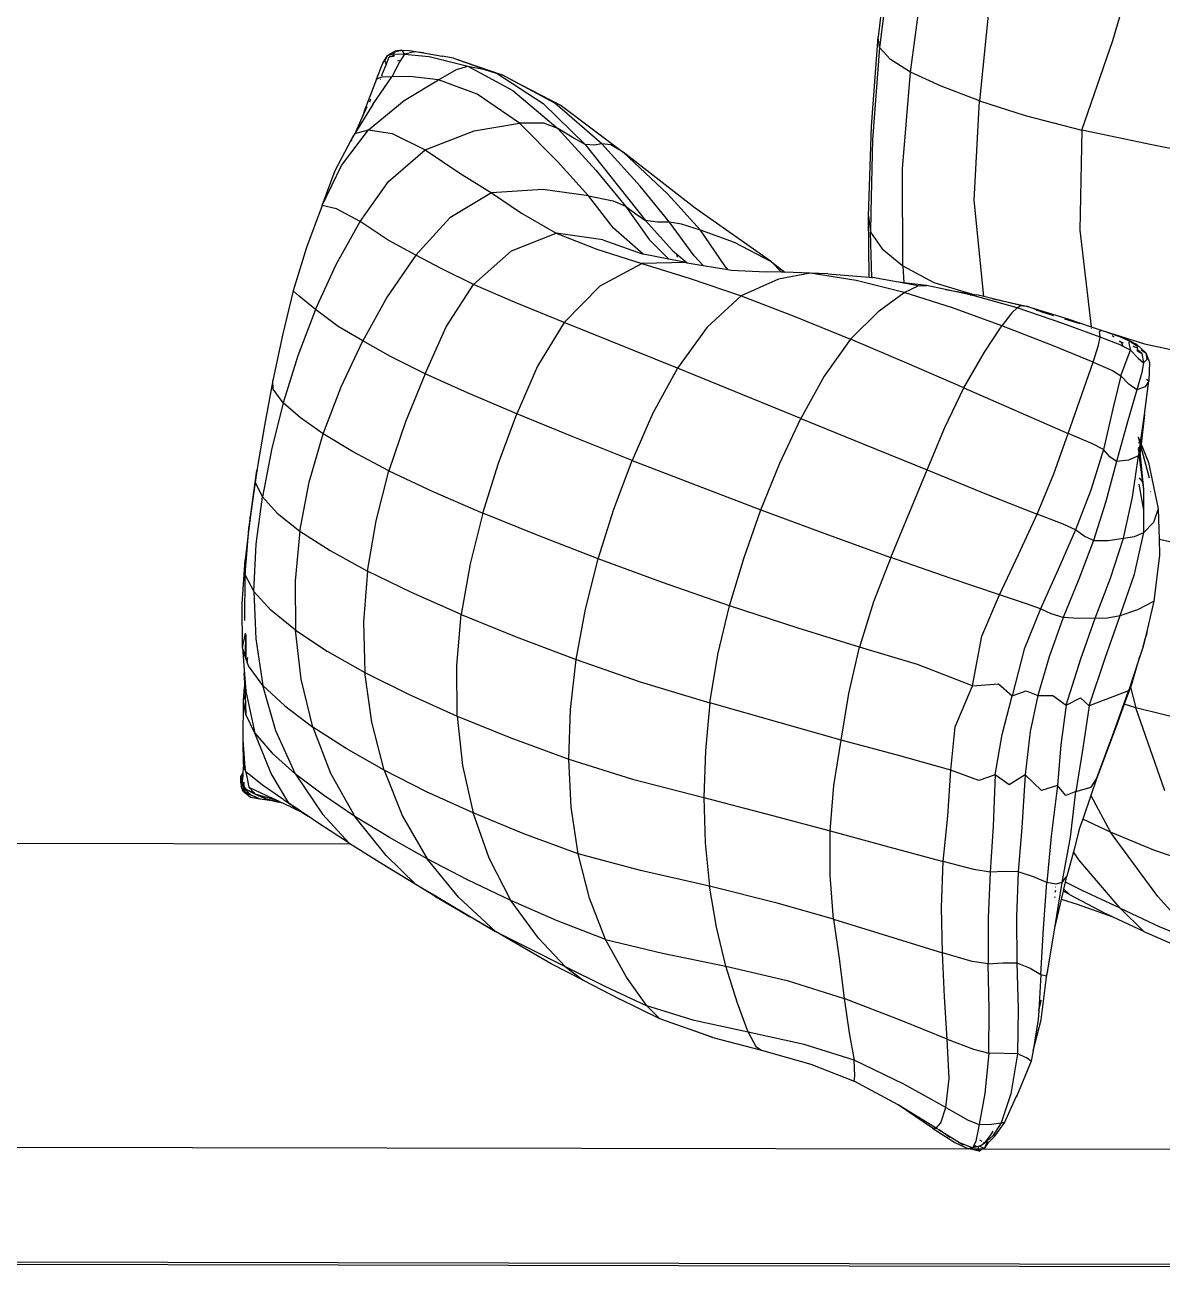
# Model space of a CAD drawing. Extents: x -7815 to 13236, y -6690 to 6575.
# Drawn here: x 3094 to 3702, y -2592 to -1928 of the extents above; entities that cross this region are included whole.
import ezdxf

# ---------------------------------------------------------------- set-up
doc = ezdxf.new("R2010")
doc.units = 0
doc.layers.get('0').update_dxf_attribs({"linetype": 'CONTINUOUS'})

msp = doc.modelspace()

# ---------------------------------------------------------------- linework, layer by layer
for p, q in [((3555.72, -1886.42), (3549.99, -1933.91)), ((3675.62, -1935.81), (3690.01, -1885.87)), ((3556.72, -1890.65), (3550.8, -1939.6)), ((3567.25, -1952.88), (3574.2, -1901.68)), ((3609.63, -1915.26), (3604.25, -1968.1)), ((3546.38, -1981.84), (3549.99, -1933.91)), ((3550.8, -1939.6), (3549.99, -1933.91)), ((3550.8, -1939.6), (3547.06, -1988.99)), ((3556.55, -1945.97), (3550.8, -1939.6)), ((3658.87, -1983.89), (3675.62, -1935.81)), ((3285.07, -1947.97), (3287.59, -1943.92)), ((3287.59, -1943.92), (3286.17, -1946.77)), ((3286.17, -1946.77), (3286.9, -1948.94)), ((3286.9, -1948.94), (3288.51, -1944.63)), ((3291.67, -1941.53), (3287.59, -1943.92)), ((3287.59, -1943.92), (3290.26, -1942.94)), ((3290.74, -1944.13), (3288.51, -1944.63)), ((3288.51, -1944.63), (3290.7, -1944.34)), ((3294.1, -1947.03), (3289.83, -1955.31)), ((3290.26, -1942.94), (3290.99, -1942.98)), ((3291.31, -1944.07), (3290.7, -1944.34)), ((3290.7, -1944.34), (3290.74, -1944.13)), ((3290.74, -1944.13), (3290.86, -1943.59)), ((3291.26, -1944.01), (3290.74, -1944.13)), ((3290.99, -1942.98), (3291.23, -1941.91)), ((3290.99, -1942.98), (3296.12, -1943.24)), ((3291.23, -1941.91), (3295.24, -1941.06)), ((3295.24, -1941.06), (3291.67, -1941.53)), ((3293.74, -1946.65), (3292.88, -1947)), ((3296.61, -1943.27), (3294.1, -1947.03)), ((3295.24, -1941.06), (3296.24, -1942.75)), ((3295.24, -1941.06), (3299.28, -1941.19)), ((3296.24, -1942.75), (3296.12, -1943.24)), ((3296.12, -1943.24), (3296.61, -1943.27)), ((3302.01, -1941.99), (3296.61, -1943.27)), ((3296.61, -1943.27), (3309.93, -1944.51)), ((3299.28, -1941.19), (3306.78, -1942.44)), ((3306.78, -1942.44), (3302.01, -1941.99)), ((3306.78, -1942.44), (3316.75, -1944.21)), ((3309.93, -1944.51), (3330.62, -1949.68)), ((3322.85, -1945.41), (3316.75, -1944.21)), ((3317.08, -1944.34), (3317.28, -1944.38)), ((3322.85, -1945.41), (3348.92, -1954.2)), ((3322.85, -1945.41), (3346.26, -1953.56)), ((3567.25, -1952.88), (3556.55, -1945.97)), ((3281.75, -1956.62), (3285.07, -1947.97)), ((3284.53, -1954.81), (3284.94, -1953.62)), ((3284.94, -1953.62), (3286.9, -1948.94)), ((3287.15, -1948.87), (3286.9, -1948.94)), ((3314.88, -1956.99), (3324.55, -1951.34)), ((3324.55, -1951.34), (3330.62, -1949.68)), ((3330.62, -1949.68), (3338.98, -1951.2)), ((3330.62, -1949.68), (3354.68, -1962.62)), ((3338.98, -1951.2), (3346.26, -1953.56)), ((3346.26, -1953.56), (3348.92, -1954.2)), ((3346.26, -1953.56), (3370.84, -1969.64)), ((3353.57, -1956.73), (3348.92, -1954.2)), ((3563.12, -2004.63), (3567.25, -1952.88)), ((3583.69, -1960.34), (3567.25, -1952.88)), ((3281.75, -1956.62), (3275.49, -1972.78)), ((3279.66, -1970.15), (3289.83, -1955.31)), ((3284.48, -1955.47), (3281.75, -1956.62)), ((3283.89, -1956.65), (3283.95, -1956.48)), ((3289.83, -1955.31), (3284.48, -1955.47)), ((3299.49, -1955.16), (3289.83, -1955.31)), ((3296.52, -1967.91), (3314.88, -1956.99)), ((3314.88, -1956.99), (3299.49, -1955.16)), ((3335.47, -1964.52), (3314.88, -1956.99)), ((3353.57, -1956.73), (3380.5, -1970.6)), ((3376.99, -1969.47), (3353.57, -1956.73)), ((3604.25, -1968.1), (3583.69, -1960.34)), ((3278.39, -1967.2), (3277.88, -1968.8)), ((3278.39, -1967.19), (3278.39, -1967.2)), ((3281.44, -1961.33), (3281.51, -1961.47)), ((3358.09, -1980.2), (3335.47, -1964.52)), ((3354.68, -1962.62), (3378.6, -1982.88)), ((3279.66, -1970.15), (3270.18, -1985.72)), ((3274.05, -1977.06), (3276.69, -1971.2)), ((3275.49, -1972.78), (3274.05, -1977.06)), ((3277.33, -1983.6), (3296.52, -1967.91)), ((3277.88, -1968.81), (3277.88, -1968.8)), ((3370.84, -1969.64), (3393.22, -1991.47)), ((3402.27, -1991.12), (3376.99, -1969.47)), ((3380.5, -1970.6), (3413.7, -1995.67)), ((3601.3, -2021.27), (3604.25, -1968.1)), ((3604.25, -1968.1), (3628.67, -1976.01)), ((3270.05, -1985.94), (3274.05, -1977.06)), ((3333.87, -1984.26), (3358.09, -1980.2)), ((3371.16, -1980.16), (3358.09, -1980.2)), ((3378.58, -2000.66), (3358.09, -1980.2)), ((3378.6, -1982.88), (3371.16, -1980.16)), ((3628.67, -1976.01), (3658.87, -1983.89)), ((3262.99, -2002.68), (3277.33, -1983.6)), ((3268.34, -1988.86), (3270.05, -1985.94)), ((3268.34, -1988.86), (3269.62, -1986.75)), ((3270, -1986.04), (3270.05, -1985.94)), ((3270.05, -1985.94), (3270.18, -1985.72)), ((3270.18, -1985.72), (3277.33, -1983.6)), ((3277.33, -1983.6), (3290.09, -1985.65)), ((3290.09, -1985.65), (3307.76, -1994.32)), ((3307.76, -1994.32), (3333.87, -1984.26)), ((3386.35, -1987.57), (3378.6, -1982.88)), ((3378.6, -1982.88), (3398.99, -2005.27)), ((3544.91, -2029.9), (3546.38, -1981.84)), ((3658.87, -1983.89), (3657.81, -2037.41)), ((3696.39, -1991.74), (3658.87, -1983.89)), ((3259.51, -2005.35), (3268.34, -1988.86)), ((3267.89, -1989.92), (3268.34, -1988.86)), ((3268.34, -1988.86), (3268.23, -1989.3)), ((3393.22, -1991.47), (3386.35, -1987.57)), ((3398.1, -1991.84), (3393.22, -1991.47)), ((3393.22, -1991.47), (3425.57, -2032.26)), ((3402.27, -1991.12), (3398.1, -1991.84)), ((3422.68, -2013.89), (3402.27, -1991.12)), ((3407.04, -1991.78), (3402.27, -1991.12)), ((3413.7, -1995.67), (3407.04, -1991.78)), ((3547.06, -1988.99), (3546.17, -2027.59)), ((3734.58, -1999.34), (3696.39, -1991.74)), ((3288.09, -2011.32), (3307.76, -1994.32)), ((3307.76, -1994.32), (3326.23, -2006.86)), ((3395.14, -2019.02), (3378.58, -2000.66)), ((3437.31, -2018), (3413.7, -1995.67)), ((3452.05, -2025.62), (3413.7, -1995.67)), ((3252.61, -2024.14), (3262.99, -2002.68)), ((3252.61, -2024.14), (3259.51, -2005.35)), ((3326.23, -2006.86), (3343.11, -2017.44)), ((3398.99, -2005.27), (3414.95, -2024.45)), ((3563.2, -2056.5), (3563.12, -2004.63)), ((3272.91, -2032.66), (3288.09, -2011.32)), ((3438.44, -2033.09), (3422.68, -2013.89)), ((3343.11, -2017.44), (3320.86, -2030.71)), ((3370.63, -2015.58), (3343.11, -2017.44)), ((3343.11, -2017.44), (3359.3, -2028.22)), ((3395.14, -2019.02), (3370.63, -2015.58)), ((3408.47, -2036.36), (3395.14, -2019.02)), ((3395.14, -2019.02), (3408.24, -2021.61)), ((3454.93, -2037.35), (3437.31, -2018)), ((3252.61, -2024.14), (3244.15, -2046.6)), ((3260.23, -2025.92), (3252.61, -2024.14)), ((3272.91, -2032.66), (3260.23, -2025.92)), ((3408.24, -2021.61), (3414.95, -2024.45)), ((3414.95, -2024.45), (3420.34, -2028.69)), ((3414.95, -2024.45), (3427.6, -2042.33)), ((3492.92, -2054.38), (3452.05, -2025.62)), ((3606.47, -2072.86), (3601.3, -2021.27)), ((3260.09, -2055.72), (3272.91, -2032.66)), ((3287.92, -2042.68), (3272.91, -2032.66)), ((3320.86, -2030.71), (3302.69, -2050.77)), ((3359.3, -2028.22), (3377.71, -2039.05)), ((3420.34, -2028.69), (3425.57, -2032.26)), ((3425.57, -2032.26), (3439.77, -2048.07)), ((3431.83, -2033.1), (3425.57, -2032.26)), ((3438.44, -2033.09), (3431.83, -2033.1)), ((3451.6, -2051.17), (3438.44, -2033.09)), ((3444.75, -2034.13), (3438.44, -2033.09)), ((3545.27, -2062.5), (3544.91, -2029.9)), ((3544.91, -2029.9), (3545.92, -2038.49)), ((3546.17, -2027.59), (3545.92, -2038.49)), ((3546.17, -2027.59), (3546.01, -2027.89)), ((3353.94, -2048.4), (3377.71, -2039.05)), ((3402.66, -2042.45), (3377.71, -2039.05)), ((3377.71, -2039.05), (3399.47, -2047.56)), ((3424.38, -2050.17), (3408.47, -2036.36)), ((3454.93, -2037.35), (3444.75, -2034.13)), ((3468.02, -2056.49), (3454.93, -2037.35)), ((3473.2, -2043.89), (3454.93, -2037.35)), ((3546.61, -2062.62), (3545.92, -2038.49)), ((3545.92, -2038.49), (3552.15, -2047.44)), ((3657.81, -2037.41), (3663.97, -2089.08)), ((3244.15, -2046.6), (3237.18, -2069.84)), ((3302.69, -2050.77), (3287.92, -2042.68)), ((3402.66, -2042.45), (3423.77, -2050.05)), ((3427.6, -2042.33), (3438.03, -2052.9)), ((3492.92, -2054.38), (3473.2, -2043.89)), ((3302.69, -2050.77), (3287.42, -2072.99)), ((3316.59, -2058.08), (3302.69, -2050.77)), ((3333.62, -2066.43), (3353.94, -2048.4)), ((3399.47, -2047.56), (3423.69, -2055.16)), ((3424.38, -2050.17), (3423.77, -2050.05)), ((3438.03, -2052.9), (3424.38, -2050.17)), ((3447.29, -2054.75), (3438.03, -2052.9)), ((3439.77, -2048.07), (3442.38, -2050.27)), ((3442.38, -2050.27), (3442.35, -2050.05)), ((3442.38, -2050.27), (3447.8, -2054.84)), ((3442.63, -2051.88), (3442.38, -2050.27)), ((3456.41, -2056.24), (3451.6, -2051.17)), ((3552.15, -2047.44), (3563.2, -2056.5)), ((3249.03, -2079.88), (3260.09, -2055.72)), ((3333.62, -2066.43), (3316.59, -2058.08)), ((3401.34, -2067.11), (3423.69, -2055.16)), ((3447.29, -2054.75), (3423.69, -2055.16)), ((3423.69, -2055.16), (3449.48, -2063.26)), ((3447.29, -2054.75), (3447.8, -2054.84)), ((3447.8, -2054.84), (3456.41, -2056.24)), ((3456.41, -2056.24), (3469.59, -2058.39)), ((3469.59, -2058.39), (3468.02, -2056.49)), ((3469.59, -2058.39), (3471.46, -2058.7)), ((3471.46, -2058.7), (3490.03, -2059.59)), ((3498.4, -2059.86), (3490.03, -2059.59)), ((3492.92, -2054.38), (3500.06, -2059.92)), ((3492.92, -2054.38), (3498.4, -2059.86)), ((3513.59, -2060.35), (3496.64, -2063.57)), ((3500.06, -2059.92), (3498.4, -2059.86)), ((3513.59, -2060.35), (3500.06, -2059.92)), ((3538.33, -2064.31), (3513.59, -2060.35)), ((3523.05, -2060.66), (3513.59, -2060.35)), ((3563.2, -2056.5), (3579.84, -2065.44)), ((3563.2, -2056.5), (3563.66, -2065.46)), ((3319.01, -2089.01), (3333.62, -2066.43)), ((3355.81, -2075.99), (3333.62, -2066.43)), ((3382.08, -2086.72), (3401.34, -2067.11)), ((3449.48, -2063.26), (3476.78, -2072.5)), ((3496.64, -2063.57), (3476.78, -2072.5)), ((3523.05, -2060.66), (3545.27, -2062.5)), ((3563.86, -2070.75), (3538.33, -2064.31)), ((3545.27, -2062.5), (3546.61, -2062.62)), ((3546.61, -2062.62), (3546.93, -2062.64)), ((3559.84, -2064.97), (3546.93, -2062.64)), ((3563.66, -2065.46), (3559.84, -2064.97)), ((3563.67, -2065.66), (3559.84, -2064.97)), ((3575.89, -2067.01), (3563.66, -2065.46)), ((3563.66, -2065.46), (3563.67, -2065.66)), ((3571.49, -2067.08), (3563.67, -2065.66)), ((3563.86, -2070.75), (3571.49, -2067.08)), ((3571.49, -2067.08), (3575.89, -2067.01)), ((3585.96, -2069.14), (3575.89, -2067.01)), ((3579.84, -2065.44), (3600.46, -2071.57)), ((3237.18, -2069.84), (3231.32, -2093.62)), ((3240.32, -2072.74), (3237.18, -2069.84)), ((3249.03, -2079.88), (3240.32, -2072.74)), ((3287.42, -2072.99), (3274.32, -2096.66)), ((3476.78, -2072.5), (3458.6, -2089.35)), ((3476.78, -2072.5), (3505.52, -2083.5)), ((3550.62, -2080.54), (3563.86, -2070.75)), ((3589.79, -2078.92), (3563.86, -2070.75)), ((3585.96, -2069.14), (3600.46, -2071.57)), ((3599.29, -2071.97), (3585.96, -2069.14)), ((3599.29, -2071.97), (3600.31, -2072.11)), ((3600.05, -2072.13), (3599.29, -2071.97)), ((3624.36, -2078.98), (3600.05, -2072.13)), ((3600.46, -2071.57), (3602.79, -2071.96)), ((3600.46, -2071.57), (3601.94, -2072.01)), ((3606.47, -2072.86), (3602.79, -2071.96)), ((3610.9, -2073.95), (3606.47, -2072.86)), ((3249.03, -2079.88), (3239.64, -2104.59)), ((3261.11, -2088.82), (3249.03, -2079.88)), ((3382.08, -2086.72), (3355.81, -2075.99)), ((3535.23, -2095.7), (3550.62, -2080.54)), ((3616.22, -2088.49), (3589.79, -2078.92)), ((3610.9, -2073.95), (3629.36, -2078.08)), ((3626.17, -2077.69), (3610.9, -2073.95)), ((3624.36, -2078.98), (3621.54, -2081.58)), ((3624.36, -2078.98), (3626.17, -2077.69)), ((3648.81, -2087.24), (3624.36, -2078.98)), ((3626.17, -2077.69), (3629.36, -2078.08)), ((3629.36, -2078.08), (3651.47, -2084.79)), ((3636.31, -2080.51), (3629.36, -2078.08)), ((3636.27, -2080.75), (3634.51, -2080.32)), ((3637.74, -2081.21), (3636.31, -2080.51)), ((3382.08, -2086.72), (3367.79, -2110.11)), ((3442.67, -2111.22), (3382.08, -2086.72)), ((3505.52, -2083.5), (3535.23, -2095.7)), ((3621.54, -2081.58), (3616.22, -2088.49)), ((3637.74, -2081.21), (3636.27, -2080.75)), ((3638.48, -2081.57), (3637.74, -2081.21)), ((3643.39, -2082.95), (3637.74, -2081.21)), ((3643.39, -2082.95), (3643.37, -2083.11)), ((3643.97, -2083.13), (3643.39, -2082.95)), ((3658.09, -2087.48), (3649.9, -2084.95)), ((3651.47, -2084.79), (3663.97, -2089.08)), ((3231.32, -2093.62), (3226.26, -2117.72)), ((3274.32, -2096.66), (3261.11, -2088.82)), ((3307.7, -2114.16), (3319.01, -2089.01)), ((3458.6, -2089.35), (3442.67, -2111.22)), ((3606.88, -2102.72), (3616.22, -2088.49)), ((3643.26, -2099.09), (3616.22, -2088.49)), ((3668.76, -2094.57), (3648.81, -2087.24)), ((3663.97, -2089.08), (3669.35, -2090.93)), ((3664.07, -2090.15), (3664.05, -2089.9)), ((3668.34, -2091.65), (3669.32, -2090.95)), ((3668.76, -2094.57), (3668.34, -2091.65)), ((3669.32, -2090.95), (3669.35, -2090.93)), ((3669.32, -2090.95), (3669.54, -2091.02)), ((3669.35, -2090.93), (3670.38, -2091.28)), ((3670.38, -2091.28), (3692.54, -2098.16)), ((3670.38, -2091.28), (3679.07, -2094.24)), ((3675.12, -2093.65), (3676.18, -2094.44)), ((3262.72, -2121.11), (3274.32, -2096.66)), ((3289.22, -2104.9), (3274.32, -2096.66)), ((3535.23, -2095.7), (3521.22, -2115.46)), ((3565.39, -2108.5), (3535.23, -2095.7)), ((3664.96, -2107.98), (3643.26, -2099.09)), ((3664.96, -2107.98), (3667.91, -2098.94)), ((3667.91, -2098.94), (3668.76, -2094.57)), ((3679.5, -2098.63), (3668.76, -2094.57)), ((3678.98, -2096.51), (3680.09, -2097.33)), ((3679.07, -2094.24), (3683.87, -2096.39)), ((3679.07, -2094.24), (3684.23, -2096.46)), ((3684.22, -2096.66), (3679.07, -2094.24)), ((3679.09, -2096.95), (3680.09, -2097.33)), ((3681.14, -2099.54), (3679.5, -2098.63)), ((3680.09, -2097.33), (3681, -2097.66)), ((3681.14, -2099.54), (3680.09, -2097.33)), ((3684.94, -2101.64), (3681.14, -2099.54)), ((3684.23, -2096.56), (3683.87, -2096.39)), ((3684.22, -2096.66), (3684.18, -2097.94)), ((3684.18, -2097.94), (3684.94, -2101.64)), ((3684.23, -2096.56), (3684.22, -2096.66)), ((3684.23, -2096.46), (3688.4, -2098.62)), ((3684.23, -2096.46), (3684.8, -2096.85)), ((3684.23, -2096.46), (3684.23, -2096.56)), ((3688.4, -2098.62), (3684.8, -2096.85)), ((3684.8, -2096.85), (3685.18, -2097.11)), ((3688.4, -2098.62), (3685.18, -2097.11)), ((3685.18, -2097.11), (3688.45, -2099.33)), ((3686.21, -2099.52), (3688.55, -2100.36)), ((3688.4, -2098.62), (3693.22, -2103.01)), ((3688.45, -2099.33), (3688.55, -2100.36)), ((3688.55, -2100.36), (3688.65, -2101.44)), ((3692.54, -2098.16), (3727.46, -2105.56)), ((3239.64, -2104.59), (3231.82, -2129.69)), ((3307.7, -2114.16), (3289.22, -2104.9)), ((3595.93, -2121.75), (3606.88, -2102.72)), ((3679.8, -2115.29), (3683.19, -2106.14)), ((3683.19, -2106.14), (3684.94, -2101.64)), ((3684.94, -2101.64), (3689.02, -2105.84)), ((3688.71, -2102.06), (3688.59, -2101.39)), ((3688.65, -2101.44), (3688.59, -2101.39)), ((3691.11, -2103.41), (3688.65, -2101.44)), ((3688.65, -2101.44), (3688.71, -2102.06)), ((3688.71, -2102.06), (3691.11, -2103.41)), ((3689.02, -2105.84), (3691.9, -2108.42)), ((3690.67, -2101.47), (3693.22, -2103.01)), ((3691.11, -2103.41), (3691.9, -2108.42)), ((3693.7, -2106.54), (3691.9, -2108.42)), ((3693.22, -2103.01), (3695.24, -2108.25)), ((3693.22, -2103.01), (3693.7, -2106.54)), ((3367.79, -2110.11), (3356.66, -2135.72)), ((3442.67, -2111.22), (3429.55, -2135.22)), ((3508.6, -2138.15), (3442.67, -2111.22)), ((3595.93, -2121.75), (3565.39, -2108.5)), ((3651.67, -2146.12), (3664.96, -2107.98)), ((3664.96, -2107.98), (3675.29, -2112.38)), ((3675.29, -2112.38), (3679.8, -2115.29)), ((3691.13, -2113.54), (3688.42, -2122.71)), ((3691.9, -2108.42), (3691.13, -2113.54)), ((3695.24, -2108.25), (3694.86, -2118)), ((3226.26, -2117.72), (3221.73, -2141.91)), ((3226.42, -2122.37), (3226.26, -2117.72)), ((3307.7, -2114.16), (3297.28, -2139.86)), ((3330.31, -2124.46), (3307.7, -2114.16)), ((3521.22, -2115.46), (3508.6, -2138.15)), ((3679.8, -2115.29), (3675.56, -2132.88)), ((3684.11, -2119.73), (3679.8, -2115.29)), ((3688.42, -2122.71), (3684.11, -2119.73)), ((3692.46, -2135.93), (3694.86, -2118)), ((3694.86, -2118), (3692.92, -2121.27)), ((3693.6, -2117.07), (3694.86, -2118)), ((3231.82, -2129.69), (3226.42, -2122.37)), ((3253.07, -2146.3), (3262.72, -2121.11)), ((3356.66, -2135.72), (3330.31, -2124.46)), ((3585.71, -2142.98), (3595.93, -2121.75)), ((3595.93, -2121.75), (3651.67, -2146.12)), ((3688.42, -2122.71), (3683.34, -2139.84)), ((3692.92, -2121.27), (3688.42, -2122.71)), ((3231.82, -2129.69), (3225.55, -2154.91)), ((3241.02, -2137.77), (3231.82, -2129.69)), ((3675.56, -2132.88), (3670.49, -2154.74)), ((3253.07, -2146.3), (3241.02, -2137.77)), ((3297.28, -2139.86), (3288.34, -2166.1)), ((3346.85, -2161.98), (3356.66, -2135.72)), ((3386.31, -2147.85), (3356.66, -2135.72)), ((3429.55, -2135.22), (3418.47, -2160.6)), ((3497.38, -2162.12), (3508.6, -2138.15)), ((3508.6, -2138.15), (3542.34, -2151.94)), ((3683.34, -2139.84), (3677.55, -2161.13)), ((3690.33, -2151.06), (3692.46, -2135.93)), ((3692.46, -2135.93), (3690.66, -2151.89)), ((3221.73, -2141.91), (3217.68, -2166.03)), ((3245.71, -2172.13), (3253.07, -2146.3)), ((3268.79, -2155.77), (3253.07, -2146.3)), ((3576.14, -2165.69), (3585.71, -2142.98)), ((3643.97, -2167.75), (3651.67, -2146.12)), ((3664.67, -2151.61), (3651.67, -2146.12)), ((3418.47, -2160.6), (3386.31, -2147.85)), ((3542.34, -2151.94), (3576.14, -2165.69)), ((3670.49, -2154.74), (3664.67, -2151.61)), ((3689.07, -2147.88), (3690.33, -2151.06)), ((3689.07, -2147.91), (3690.19, -2152.08)), ((3689.19, -2151.19), (3689.16, -2151.08)), ((3689.22, -2153.31), (3689.78, -2155.01)), ((3689.78, -2155.01), (3690.19, -2152.08)), ((3690.51, -2153.27), (3690.17, -2156.21)), ((3690.19, -2152.08), (3690.33, -2151.06)), ((3690.19, -2152.08), (3690.51, -2153.27)), ((3690.33, -2151.06), (3690.66, -2151.89)), ((3690.66, -2151.89), (3690.51, -2153.27)), ((3690.51, -2153.27), (3694.94, -2169.89)), ((3690.66, -2151.89), (3694.53, -2161.65)), ((3225.55, -2154.91), (3220.69, -2180.12)), ((3288.34, -2166.1), (3268.79, -2155.77)), ((3670.49, -2154.74), (3663.85, -2176.41)), ((3673.94, -2158.59), (3670.49, -2154.74)), ((3677.55, -2161.13), (3673.94, -2158.59)), ((3689.34, -2158.09), (3683.92, -2160.35)), ((3686.09, -2180.28), (3689.34, -2158.09)), ((3689.56, -2156.59), (3689.24, -2154.22)), ((3689.34, -2158.09), (3689.56, -2156.59)), ((3689.66, -2157.38), (3689.34, -2158.09)), ((3689.56, -2156.59), (3689.78, -2155.01)), ((3689.66, -2157.38), (3689.56, -2156.59)), ((3690.17, -2156.21), (3689.66, -2157.38)), ((3691.63, -2172.31), (3689.66, -2157.38)), ((3689.78, -2155.01), (3690.17, -2156.21)), ((3692.13, -2176.1), (3690.17, -2156.21)), ((3213.93, -2193.3), (3217.68, -2166.03)), ((3217.68, -2166.03), (3214.24, -2189.98)), ((3217.68, -2166.03), (3216.83, -2172.4)), ((3217.98, -2165.81), (3217.68, -2166.03)), ((3281.45, -2192.82), (3288.34, -2166.1)), ((3288.34, -2166.1), (3311.74, -2177.12)), ((3338.5, -2188.73), (3346.85, -2161.98)), ((3408.66, -2186.65), (3418.47, -2160.6)), ((3418.47, -2160.6), (3452.3, -2173.71)), ((3487.34, -2187), (3497.38, -2162.12)), ((3556.79, -2212.44), (3576.14, -2165.69)), ((3576.14, -2165.69), (3608.87, -2178.91)), ((3677.55, -2161.13), (3671.84, -2182.46)), ((3683.92, -2160.35), (3677.55, -2161.13)), ((3694.53, -2161.65), (3699.79, -2186.49)), ((3213.93, -2193.3), (3216.83, -2172.4)), ((3216.83, -2172.4), (3220.69, -2180.12)), ((3240.72, -2198.41), (3245.71, -2172.13)), ((3635.03, -2189.36), (3643.97, -2167.75)), ((3689.6, -2169.87), (3691.63, -2172.31)), ((3692.13, -2187.27), (3689.67, -2173.33)), ((3692.13, -2176.1), (3691.63, -2172.31)), ((3691.63, -2172.31), (3691.69, -2172.39)), ((3217.32, -2205.39), (3220.69, -2180.12)), ((3220.69, -2180.12), (3228.59, -2188.78)), ((3311.74, -2177.12), (3338.5, -2188.73)), ((3452.3, -2173.71), (3487.34, -2187)), ((3608.87, -2178.91), (3635.03, -2189.36)), ((3663.85, -2176.41), (3655.52, -2197.74)), ((3692.13, -2187.27), (3692.13, -2176.1)), ((3695.67, -2177.17), (3695.92, -2177.46)), ((3400.28, -2213.2), (3408.66, -2186.65)), ((3671.84, -2182.46), (3665.23, -2203.5)), ((3681.25, -2202.14), (3686.09, -2180.28)), ((3699.79, -2186.49), (3697.35, -2193.83)), ((3699.79, -2186.49), (3700.24, -2202.69)), ((3214.24, -2189.98), (3213.41, -2197.06)), ((3213.41, -2197.06), (3213.92, -2193.38)), ((3213.92, -2193.38), (3213.93, -2193.3)), ((3213.93, -2193.3), (3214.24, -2189.98)), ((3228.59, -2188.78), (3240.72, -2198.41)), ((3276.86, -2219.85), (3281.45, -2192.82)), ((3338.5, -2188.73), (3331.73, -2215.82)), ((3368.12, -2200.8), (3338.5, -2188.73)), ((3478.34, -2212.46), (3487.34, -2187)), ((3487.34, -2187), (3523, -2200.23)), ((3625.16, -2210.93), (3635.03, -2189.36)), ((3648.9, -2194.74), (3635.03, -2189.36)), ((3692.14, -2199.11), (3692.13, -2187.27)), ((3213.41, -2197.06), (3211.47, -2213.7)), ((3212.07, -2212.99), (3213.41, -2197.06)), ((3240.72, -2198.41), (3238.17, -2224.92)), ((3240.72, -2198.41), (3256.9, -2208.83)), ((3655.52, -2197.74), (3646.34, -2218.88)), ((3655.52, -2197.74), (3648.9, -2194.74)), ((3660.14, -2201.14), (3655.52, -2197.74)), ((3687.21, -2201.32), (3692.14, -2199.11)), ((3687.21, -2221.47), (3692.14, -2199.11)), ((3697.35, -2193.83), (3692.14, -2199.11)), ((3216.06, -2230.74), (3217.32, -2205.39)), ((3400.28, -2213.2), (3368.12, -2200.8)), ((3523, -2200.23), (3556.79, -2212.44)), ((3665.23, -2203.5), (3657.39, -2224.14)), ((3665.23, -2203.5), (3660.14, -2201.14)), ((3665.23, -2203.5), (3673.05, -2203.34)), ((3673.05, -2203.34), (3681.25, -2202.14)), ((3674.3, -2223.65), (3681.25, -2202.14)), ((3681.25, -2202.14), (3687.21, -2201.32)), ((3700.24, -2202.69), (3732.85, -2209.77)), ((3700.24, -2202.69), (3700.49, -2211.31)), ((3211.39, -2221.03), (3212.07, -2212.99)), ((3211.47, -2213.7), (3212.07, -2212.99)), ((3256.9, -2208.83), (3276.86, -2219.85)), ((3393.5, -2240.07), (3400.28, -2213.2)), ((3434.67, -2225.81), (3400.28, -2213.2)), ((3470.44, -2238.31), (3478.34, -2212.46)), ((3556.79, -2212.44), (3547.57, -2236.24)), ((3588.56, -2223.53), (3556.79, -2212.44)), ((3614.88, -2232.53), (3625.16, -2210.93)), ((3700.49, -2211.31), (3697.54, -2235.92)), ((3209.91, -2237.33), (3211.47, -2213.7)), ((3211.47, -2213.7), (3211.34, -2221.63)), ((3211.47, -2213.7), (3211.39, -2221.03)), ((3276.86, -2219.85), (3274.79, -2247.02)), ((3300.32, -2231.31), (3276.86, -2219.85)), ((3331.73, -2215.82), (3326.97, -2243.08)), ((3646.34, -2218.88), (3636.79, -2239.96)), ((3211.34, -2221.63), (3211.12, -2246.16)), ((3211.34, -2221.63), (3211.39, -2221.03)), ((3211.34, -2221.63), (3216.06, -2230.74)), ((3238.17, -2224.92), (3238.32, -2251.4)), ((3470.44, -2238.31), (3434.67, -2225.81)), ((3614.88, -2232.53), (3588.56, -2223.53)), ((3657.39, -2224.14), (3649.01, -2244.63)), ((3666.11, -2244.98), (3674.3, -2223.65)), ((3679.41, -2243.46), (3687.21, -2221.47)), ((3225.16, -2240.73), (3216.06, -2230.74)), ((3216.06, -2230.74), (3217.08, -2256.01)), ((3326.97, -2243.08), (3300.32, -2231.31)), ((3605.5, -2254.61), (3614.88, -2232.53)), ((3629.41, -2237.36), (3614.88, -2232.53)), ((3209.94, -2260.82), (3209.91, -2237.33)), ((3388.49, -2267.04), (3393.5, -2240.07)), ((3464.24, -2264.33), (3470.44, -2238.31)), ((3507.14, -2250.36), (3470.44, -2238.31)), ((3547.57, -2236.24), (3540.02, -2260.53)), ((3636.79, -2239.96), (3628.14, -2261.57)), ((3636.79, -2239.96), (3629.41, -2237.36)), ((3642.63, -2242.61), (3636.79, -2239.96)), ((3688.88, -2240.36), (3697.54, -2235.92)), ((3697.54, -2235.92), (3694.08, -2250.49)), ((3238.32, -2251.4), (3225.16, -2240.73)), ((3324.61, -2270.34), (3326.97, -2243.08)), ((3326.97, -2243.08), (3356.45, -2255.03)), ((3649.01, -2244.63), (3641.44, -2265.6)), ((3649.01, -2244.63), (3642.63, -2242.61)), ((3657.41, -2245.14), (3649.01, -2244.63)), ((3666.11, -2244.98), (3657.41, -2245.14)), ((3658.37, -2266.74), (3666.11, -2244.98)), ((3666.11, -2244.98), (3672.77, -2244.76)), ((3671.57, -2265.78), (3679.41, -2243.46)), ((3672.77, -2244.76), (3679.41, -2243.46)), ((3679.41, -2243.46), (3688.88, -2240.36)), ((3209.94, -2260.82), (3211.68, -2252.92)), ((3241.43, -2277.63), (3238.32, -2251.4)), ((3238.32, -2251.4), (3255.21, -2262.55)), ((3274.79, -2247.02), (3275.46, -2274.02)), ((3540.02, -2260.53), (3507.14, -2250.36)), ((3694.08, -2250.49), (3692.65, -2256.49)), ((3694.08, -2250.49), (3693.33, -2254.34)), ((3211.75, -2253.72), (3211.26, -2264.79)), ((3211.81, -2254.49), (3211.83, -2266.5)), ((3217.08, -2256.01), (3220.86, -2280.94)), ((3356.45, -2255.03), (3388.49, -2267.04)), ((3600.46, -2281.23), (3605.5, -2254.61)), ((3691.8, -2260.08), (3693.33, -2254.34)), ((3692.48, -2257.22), (3691.8, -2260.08)), ((3692.48, -2257.22), (3693.33, -2254.34)), ((3692.65, -2256.49), (3692.48, -2257.22)), ((3692.65, -2256.49), (3693.33, -2254.34)), ((3211.26, -2264.79), (3209.94, -2260.82)), ((3209.94, -2260.82), (3210.91, -2272.61)), ((3211.83, -2266.5), (3211.26, -2264.79)), ((3212.45, -2268.39), (3211.83, -2266.5)), ((3212.53, -2267.54), (3212.77, -2266.01)), ((3255.21, -2262.55), (3275.46, -2274.02)), ((3460.03, -2290.25), (3464.24, -2264.33)), ((3534.38, -2285.28), (3540.02, -2260.53)), ((3571.12, -2269.69), (3540.02, -2260.53)), ((3628.14, -2261.57), (3621.68, -2286.59)), ((3641.44, -2265.6), (3635.47, -2286.28)), ((3662.92, -2291.79), (3671.57, -2265.78)), ((3690.04, -2265.4), (3685.87, -2278.04)), ((3686.03, -2278.88), (3690.04, -2265.4)), ((3691.8, -2260.08), (3690.04, -2265.4)), ((3210.91, -2272.61), (3210.82, -2274.64)), ((3210.91, -2272.61), (3211.29, -2277.21)), ((3212.45, -2268.39), (3212.53, -2267.54)), ((3212.51, -2268.56), (3212.45, -2268.39)), ((3212.53, -2267.54), (3212.51, -2268.56)), ((3213.14, -2270.46), (3212.51, -2268.56)), ((3220.86, -2280.94), (3213.14, -2270.46)), ((3324.81, -2297.32), (3324.61, -2270.34)), ((3385.43, -2293.88), (3388.49, -2267.04)), ((3388.49, -2267.04), (3422.77, -2278.95)), ((3600.46, -2281.23), (3571.12, -2269.69)), ((3650.61, -2291.55), (3658.37, -2266.74)), ((3211.85, -2284.02), (3210.82, -2274.64)), ((3210.82, -2274.64), (3211.29, -2277.21)), ((3210.82, -2274.64), (3211.15, -2281.93)), ((3211.29, -2277.21), (3211.85, -2284.02)), ((3247.66, -2303.24), (3241.43, -2277.63)), ((3275.46, -2274.02), (3298.73, -2285.65)), ((3279.11, -2300.57), (3275.46, -2274.02)), ((3422.77, -2278.95), (3460.03, -2290.25)), ((3685.87, -2278.04), (3684.76, -2281.39)), ((3686.03, -2278.88), (3684.85, -2281.7)), ((3686.03, -2278.88), (3684.92, -2281.97)), ((3685.87, -2278.04), (3686.03, -2278.88)), ((3210.49, -2288.85), (3211.15, -2281.93)), ((3210.49, -2288.85), (3211.35, -2286.34)), ((3211.15, -2281.93), (3211.35, -2286.34)), ((3211.35, -2286.34), (3211.82, -2296.55)), ((3211.85, -2284.02), (3216.62, -2306.59)), ((3227.83, -2305.25), (3220.86, -2280.94)), ((3220.86, -2280.94), (3232.57, -2291.92)), ((3298.73, -2285.65), (3324.81, -2297.32)), ((3530.28, -2310.19), (3534.38, -2285.28)), ((3591.24, -2303.05), (3600.46, -2281.23)), ((3600.46, -2281.23), (3614.31, -2280.08)), ((3614.31, -2280.08), (3621.68, -2286.59)), ((3616.36, -2307.27), (3621.68, -2286.59)), ((3621.68, -2286.59), (3629.1, -2283.91)), ((3629.1, -2283.91), (3635.47, -2286.28)), ((3635.47, -2286.28), (3631.3, -2305.68)), ((3635.47, -2286.28), (3643.39, -2286.37)), ((3643.39, -2286.37), (3650.61, -2291.55)), ((3683.97, -2283.8), (3675.58, -2287.15)), ((3681.39, -2290.98), (3683.97, -2283.8)), ((3684.92, -2281.97), (3681.65, -2291.06)), ((3684.76, -2281.39), (3683.97, -2283.8)), ((3684.85, -2281.7), (3683.97, -2283.8)), ((3684.76, -2281.39), (3684.85, -2281.7)), ((3684.85, -2281.7), (3684.92, -2281.97)), ((3684.92, -2281.97), (3687.83, -2292.98)), ((3210.4, -2309.96), (3210.49, -2288.85)), ((3211.82, -2296.55), (3210.49, -2288.85)), ((3232.57, -2291.92), (3247.66, -2303.24)), ((3460.03, -2290.25), (3457.58, -2315.84)), ((3497.6, -2301.06), (3460.03, -2290.25)), ((3650.61, -2291.55), (3647.67, -2312.66)), ((3650.61, -2291.55), (3658.27, -2287.57)), ((3658.27, -2287.57), (3662.92, -2291.79)), ((3662.92, -2291.79), (3659.51, -2314.57)), ((3675.58, -2287.15), (3662.92, -2291.79)), ((3675.47, -2307.4), (3681.39, -2290.98)), ((3681.65, -2291.06), (3677.35, -2303)), ((3681.65, -2291.06), (3681.39, -2290.98)), ((3687.83, -2292.98), (3681.65, -2291.06)), ((3717.5, -2300.38), (3687.83, -2292.98)), ((3703.35, -2337.43), (3687.83, -2292.98)), ((3216.62, -2306.59), (3211.82, -2296.55)), ((3324.81, -2297.32), (3353.47, -2308.92)), ((3324.81, -2297.32), (3327.69, -2323.72)), ((3384.48, -2320.34), (3385.43, -2293.88)), ((3238.36, -2328.39), (3227.83, -2305.25)), ((3247.66, -2303.24), (3257.14, -2327.89)), ((3265.47, -2314.74), (3247.66, -2303.24)), ((3285.8, -2326.31), (3279.11, -2300.57)), ((3530.28, -2310.19), (3497.6, -2301.06)), ((3588.86, -2326.33), (3591.24, -2303.05)), ((3631.3, -2305.68), (3628.61, -2328.85)), ((3677.35, -2303), (3666.86, -2330.98)), ((3210.55, -2323.28), (3210.4, -2309.96)), ((3211.29, -2322.56), (3210.4, -2309.96)), ((3216.62, -2306.59), (3225.81, -2317.29)), ((3225.26, -2328.15), (3216.62, -2306.59)), ((3353.47, -2308.92), (3384.48, -2320.34)), ((3526.38, -2334.54), (3530.28, -2310.19)), ((3561.66, -2318.57), (3530.28, -2310.19)), ((3612.54, -2328.76), (3616.36, -2307.27)), ((3647.67, -2312.66), (3645.86, -2334.52)), ((3666.86, -2330.98), (3675.47, -2307.4)), ((3225.81, -2317.29), (3238.36, -2328.39)), ((3285.8, -2326.31), (3265.47, -2314.74)), ((3457.58, -2315.84), (3456.73, -2340.86)), ((3588.86, -2326.33), (3561.66, -2318.57)), ((3659.51, -2314.57), (3655.83, -2337.69)), ((3210.55, -2323.28), (3210.24, -2327.48)), ((3211.29, -2322.56), (3210.55, -2323.28)), ((3210.55, -2323.28), (3211.18, -2325.43)), ((3211.18, -2325.43), (3211.1, -2325.61)), ((3211.25, -2325.28), (3211.18, -2325.43)), ((3211.18, -2325.43), (3211.32, -2325.87)), ((3211.21, -2326.1), (3211.32, -2325.87)), ((3211.45, -2324.74), (3211.25, -2325.28)), ((3211.45, -2324.74), (3211.29, -2322.56)), ((3211.32, -2325.87), (3211.5, -2325.45)), ((3211.32, -2325.87), (3211.45, -2326.32)), ((3211.45, -2326.32), (3211.35, -2326.67)), ((3211.46, -2326.34), (3211.36, -2326.7)), ((3211.47, -2326.38), (3211.36, -2326.73)), ((3211.5, -2325.45), (3211.45, -2324.74)), ((3211.54, -2326), (3211.45, -2326.32)), ((3211.45, -2326.32), (3211.46, -2326.34)), ((3211.54, -2326.04), (3211.46, -2326.34)), ((3211.46, -2326.34), (3211.47, -2326.38)), ((3211.54, -2326.11), (3211.47, -2326.38)), ((3211.47, -2326.38), (3211.59, -2326.81)), ((3211.54, -2326), (3211.5, -2325.45)), ((3211.54, -2326.04), (3211.54, -2326)), ((3211.54, -2326.11), (3211.54, -2326.04)), ((3211.59, -2326.81), (3211.54, -2326.11)), ((3308.45, -2337.84), (3285.8, -2326.31)), ((3285.8, -2326.31), (3295.61, -2350.88)), ((3327.69, -2323.72), (3333.34, -2349.21)), ((3384.48, -2320.34), (3418.63, -2331.05)), ((3385.81, -2346.16), (3384.48, -2320.34)), ((3587.32, -2350.87), (3588.86, -2326.33)), ((3603.91, -2331.79), (3588.86, -2326.33)), ((3209.1, -2333.09), (3209.2, -2329.74)), ((3209.1, -2333.09), (3209.23, -2334.9)), ((3210.24, -2327.48), (3209.2, -2329.74)), ((3209.2, -2329.74), (3210.17, -2328.34)), ((3209.3, -2332.3), (3209.2, -2329.74)), ((3209.22, -2332.63), (3209.3, -2332.3)), ((3209.3, -2332.3), (3210.12, -2329.08)), ((3209.34, -2333.22), (3209.3, -2332.3)), ((3209.95, -2331.31), (3209.34, -2333.22)), ((3209.95, -2331.31), (3209.91, -2331.87)), ((3209.91, -2331.87), (3210.4, -2334.4)), ((3210.12, -2329.08), (3209.95, -2331.31)), ((3210.17, -2328.34), (3210.12, -2329.08)), ((3210.24, -2327.48), (3210.17, -2328.34)), ((3210.7, -2332.65), (3210.72, -2334.72)), ((3211.59, -2326.81), (3220.78, -2334.21)), ((3211.59, -2326.81), (3212.24, -2329.86)), ((3212.24, -2329.86), (3212.06, -2329.69)), ((3212.24, -2329.86), (3213.39, -2335.32)), ((3234.81, -2343.95), (3225.26, -2328.15)), ((3253.25, -2339.65), (3238.36, -2328.39)), ((3238.36, -2328.39), (3252.83, -2349.81)), ((3257.14, -2327.89), (3270.13, -2351.01)), ((3418.63, -2331.05), (3456.73, -2340.86)), ((3612.54, -2328.76), (3603.91, -2331.79)), ((3612.54, -2328.76), (3611.58, -2356.22)), ((3620.11, -2334.13), (3612.54, -2328.76)), ((3628.61, -2328.85), (3620.11, -2334.13)), ((3628.61, -2328.85), (3626.88, -2356.95)), ((3637.32, -2337.13), (3628.61, -2328.85)), ((3666.86, -2330.98), (3663.83, -2339.78)), ((3663.92, -2335.42), (3666.86, -2330.98)), ((3209.41, -2333.41), (3209.22, -2333.21)), ((3210.34, -2337.8), (3209.23, -2334.9)), ((3209.34, -2333.22), (3209.41, -2333.41)), ((3209.92, -2333.91), (3209.34, -2333.22)), ((3209.44, -2333.43), (3209.34, -2333.22)), ((3209.44, -2333.43), (3209.41, -2333.41)), ((3209.41, -2333.41), (3210.74, -2336.62)), ((3210.73, -2336.05), (3209.44, -2333.43)), ((3209.92, -2333.91), (3209.44, -2333.43)), ((3210.43, -2334.52), (3209.92, -2333.91)), ((3210.4, -2334.4), (3209.92, -2333.91)), ((3210.34, -2337.8), (3210.74, -2336.62)), ((3214.31, -2340.93), (3210.34, -2337.8)), ((3210.4, -2334.4), (3210.43, -2334.52)), ((3210.72, -2334.72), (3210.4, -2334.4)), ((3210.43, -2334.52), (3210.73, -2336.05)), ((3210.72, -2334.86), (3210.43, -2334.52)), ((3210.72, -2334.72), (3210.72, -2334.86)), ((3211.22, -2335.22), (3210.72, -2334.72)), ((3210.72, -2334.86), (3210.73, -2336.05)), ((3211.16, -2335.39), (3210.72, -2334.86)), ((3216.81, -2339.11), (3210.73, -2336.05)), ((3210.89, -2336.2), (3210.73, -2336.05)), ((3210.91, -2336.14), (3210.73, -2336.05)), ((3210.74, -2336.62), (3210.89, -2336.2)), ((3210.74, -2336.62), (3211.35, -2338.09)), ((3214.73, -2339.68), (3210.89, -2336.2)), ((3210.91, -2336.14), (3211.16, -2335.39)), ((3212.37, -2336.82), (3210.91, -2336.14)), ((3211.16, -2335.39), (3211.22, -2335.22)), ((3212.37, -2336.82), (3211.16, -2335.39)), ((3211.35, -2338.09), (3214.91, -2339.84)), ((3211.35, -2338.09), (3214.31, -2340.93)), ((3214.73, -2339.68), (3211.35, -2338.09)), ((3215.92, -2338.49), (3212.37, -2336.82)), ((3213.39, -2335.32), (3225.57, -2341.11)), ((3213.39, -2335.32), (3215.99, -2338.2)), ((3214.91, -2339.84), (3214.73, -2339.68)), ((3215.92, -2338.49), (3215.99, -2338.2)), ((3216.5, -2338.76), (3215.92, -2338.49)), ((3215.99, -2338.2), (3216.5, -2338.76)), ((3216.5, -2338.76), (3216.81, -2339.11)), ((3216.81, -2339.11), (3222.88, -2341.76)), ((3217.95, -2339.44), (3216.81, -2339.11)), ((3222.88, -2341.76), (3217.95, -2339.44)), ((3228.56, -2342.56), (3217.95, -2339.44)), ((3220.78, -2334.21), (3231.58, -2341.71)), ((3270.13, -2351.01), (3253.25, -2339.65)), ((3333.34, -2349.21), (3308.45, -2337.84)), ((3524.38, -2358.77), (3526.38, -2334.54)), ((3645.86, -2334.52), (3637.32, -2337.13)), ((3645.86, -2334.52), (3642.56, -2361.7)), ((3650.43, -2339.79), (3645.86, -2334.52)), ((3655.83, -2337.69), (3650.43, -2339.79)), ((3652.91, -2362.14), (3655.83, -2337.69)), ((3655.83, -2337.69), (3663.92, -2335.42)), ((3663.83, -2339.78), (3659.41, -2352.58)), ((3663.83, -2339.78), (3674.25, -2359.53)), ((3219.42, -2341.88), (3214.31, -2340.93)), ((3219.42, -2341.88), (3214.91, -2339.84)), ((3219.42, -2341.88), (3215.24, -2339.92)), ((3228.17, -2343.12), (3219.42, -2341.88)), ((3222.88, -2341.76), (3228.5, -2343.17)), ((3228.17, -2343.12), (3222.88, -2341.76)), ((3228.56, -2342.56), (3225.57, -2341.11)), ((3228.5, -2343.17), (3228.17, -2343.12)), ((3231.5, -2343.98), (3228.17, -2343.12)), ((3231.36, -2343.91), (3228.5, -2343.17)), ((3228.5, -2343.17), (3229.91, -2343.21)), ((3229.91, -2343.21), (3228.56, -2342.56)), ((3231.36, -2343.91), (3229.91, -2343.21)), ((3231.5, -2343.98), (3231.36, -2343.91)), ((3242.3, -2349.21), (3231.5, -2343.98)), ((3231.56, -2341.73), (3231.58, -2341.71)), ((3231.58, -2341.71), (3232.2, -2342.14)), ((3232.09, -2342.1), (3232.2, -2342.14)), ((3232.2, -2342.14), (3234.81, -2343.95)), ((3234.81, -2343.95), (3235.98, -2344.78)), ((3236.06, -2344.8), (3234.81, -2343.95)), ((3235.98, -2344.78), (3235.9, -2344.75)), ((3236.06, -2344.8), (3235.98, -2344.78)), ((3235.98, -2344.78), (3236.11, -2344.86)), ((3236.03, -2344.84), (3236.11, -2344.86)), ((3236.19, -2344.89), (3236.06, -2344.8)), ((3236.11, -2344.86), (3236.19, -2344.89)), ((3236.11, -2344.86), (3236.46, -2345.11)), ((3236.6, -2345.16), (3236.19, -2344.89)), ((3236.46, -2345.11), (3236.37, -2345.08)), ((3236.6, -2345.16), (3236.46, -2345.11)), ((3236.46, -2345.11), (3236.57, -2345.19)), ((3236.49, -2345.16), (3236.57, -2345.19)), ((3236.57, -2345.19), (3236.69, -2345.23)), ((3236.57, -2345.19), (3236.75, -2345.32)), ((3236.69, -2345.23), (3236.6, -2345.16)), ((3236.75, -2345.32), (3236.68, -2345.3)), ((3236.86, -2345.35), (3236.69, -2345.23)), ((3236.78, -2345.34), (3236.71, -2345.32)), ((3236.78, -2345.34), (3236.73, -2345.33)), ((3236.86, -2345.35), (3236.75, -2345.32)), ((3236.75, -2345.32), (3236.78, -2345.34)), ((3236.79, -2345.34), (3236.78, -2345.34)), ((3236.79, -2345.35), (3236.79, -2345.34)), ((3236.79, -2345.35), (3242.3, -2349.21)), ((3236.91, -2345.37), (3236.79, -2345.35)), ((3236.95, -2345.4), (3236.79, -2345.35)), ((3236.91, -2345.37), (3236.86, -2345.35)), ((3236.95, -2345.4), (3236.91, -2345.37)), ((3242.61, -2349.24), (3236.95, -2345.4)), ((3389.5, -2371.05), (3385.81, -2346.16)), ((3456.73, -2340.86), (3493.54, -2350.47)), ((3456.73, -2340.86), (3457.42, -2365.13)), ((3242.3, -2349.21), (3245.07, -2350.9)), ((3242.3, -2349.21), (3242.61, -2349.24)), ((3245.07, -2350.9), (3242.61, -2349.24)), ((3250.34, -2354.48), (3245.07, -2350.9)), ((3252.83, -2349.81), (3267.03, -2365.42)), ((3286.9, -2372.03), (3270.13, -2351.01)), ((3288.67, -2362.4), (3270.13, -2351.01)), ((3295.61, -2350.88), (3308.78, -2373.74)), ((3341.86, -2373.46), (3333.34, -2349.21)), ((3360.41, -2360.32), (3333.34, -2349.21)), ((3493.54, -2350.47), (3524.38, -2358.77)), ((3584.81, -2375.24), (3587.32, -2350.87)), ((3659.41, -2352.58), (3657.78, -2357.31)), ((3674.25, -2359.53), (3659.41, -2352.58)), ((3267.03, -2365.42), (3250.34, -2354.48)), ((3524.32, -2382.7), (3524.38, -2358.77)), ((3524.38, -2358.77), (3555.7, -2367.26)), ((3611.58, -2356.22), (3609.9, -2380.79)), ((3626.88, -2356.95), (3624.96, -2380.7)), ((3657.78, -2357.31), (3654.43, -2370)), ((3657.78, -2357.31), (3657.12, -2359.22)), ((3697.49, -2369.05), (3674.25, -2359.53)), ((3699.6, -2393.93), (3674.25, -2359.53)), ((1776.75, -2363.08), (3267.46, -2365.69)), ((3267.46, -2365.69), (3267.03, -2365.42)), ((3284.52, -2376.41), (3267.46, -2365.69)), ((3308.78, -2373.74), (3288.67, -2362.4)), ((3389.5, -2371.05), (3360.41, -2360.32)), ((3457.42, -2365.13), (3459.78, -2388.37)), ((3642.56, -2361.7), (3640.32, -2386.32)), ((3648.37, -2386.36), (3652.91, -2362.14)), ((3302.74, -2387.43), (3286.9, -2372.03)), ((3395.59, -2394.7), (3389.5, -2371.05)), ((3422.82, -2379.92), (3389.5, -2371.05)), ((3555.7, -2367.26), (3584.81, -2375.24)), ((3654.43, -2370), (3650.97, -2383.07)), ((3654.43, -2370), (3654.37, -2369.91)), ((3657.38, -2374.29), (3654.43, -2370)), ((3722.49, -2377.73), (3697.49, -2369.05)), ((3312.96, -2393.7), (3284.52, -2376.41)), ((3302.74, -2387.43), (3284.52, -2376.41)), ((3325.54, -2394.33), (3308.78, -2373.74)), ((3330.38, -2384.96), (3308.78, -2373.74)), ((3353.45, -2395.98), (3341.86, -2373.46)), ((3583.96, -2399.74), (3584.81, -2375.24)), ((3601.22, -2379.51), (3584.81, -2375.24)), ((3609.9, -2380.79), (3601.22, -2379.51)), ((3679.54, -2400.11), (3657.38, -2374.29)), ((3353.45, -2395.98), (3330.38, -2384.96)), ((3459.78, -2388.37), (3422.82, -2379.92)), ((3526.1, -2406), (3524.32, -2382.7)), ((3609.9, -2380.79), (3608.82, -2405.37)), ((3617.52, -2380.51), (3609.9, -2380.79)), ((3624.96, -2380.7), (3617.52, -2380.51)), ((3624.96, -2380.7), (3624.03, -2404.8)), ((3633.1, -2383.37), (3624.96, -2380.7)), ((3640.32, -2386.32), (3633.1, -2383.37)), ((3638.4, -2410.94), (3640.32, -2386.32)), ((3645.02, -2387.35), (3640.32, -2386.32)), ((3648.37, -2386.36), (3650.97, -2383.07)), ((3649.38, -2389.93), (3650.26, -2386.14)), ((3650.26, -2386.14), (3650.97, -2383.07)), ((3659.12, -2390.73), (3650.26, -2386.14)), ((3312.96, -2393.7), (3302.74, -2387.43)), ((3302.74, -2387.43), (3313.63, -2393.78)), ((3463.57, -2410.29), (3459.78, -2388.37)), ((3495.91, -2397.47), (3459.78, -2388.37)), ((3644.96, -2390.72), (3644.56, -2391.67)), ((3644.59, -2410.61), (3648.37, -2386.36)), ((3644.99, -2388.97), (3644.85, -2388.9)), ((3648.37, -2386.36), (3645.02, -2387.35)), ((3648.1, -2395.48), (3649.11, -2391.11)), ((3649.11, -2391.11), (3649.38, -2389.93)), ((3652.37, -2392.81), (3649.11, -2391.11)), ((3652.37, -2392.81), (3649.38, -2389.93)), ((3652.37, -2392.81), (3671.68, -2403.02)), ((3679.54, -2400.11), (3659.12, -2390.73)), ((3313.63, -2393.78), (3312.96, -2393.7)), ((3312.96, -2393.7), (3331.79, -2404.85)), ((3313.63, -2393.78), (3321.64, -2398.46)), ((3321.64, -2398.46), (3344.94, -2412.38)), ((3345.35, -2412.62), (3325.54, -2394.33)), ((3368.34, -2416.25), (3353.45, -2395.98)), ((3377.99, -2406.68), (3353.45, -2395.98)), ((3404.19, -2416.83), (3395.59, -2394.7)), ((3526.1, -2406), (3495.91, -2397.47)), ((3644.89, -2394.45), (3644.29, -2394.26)), ((3644.59, -2410.61), (3648.1, -2395.48)), ((3656.59, -2398.21), (3648.1, -2395.48)), ((3675.79, -2404.96), (3656.59, -2398.21)), ((3722.14, -2418.94), (3699.6, -2393.93)), ((3344.94, -2412.38), (3331.79, -2404.85)), ((3526.1, -2406), (3529.39, -2428.32)), ((3526.1, -2406), (3584.35, -2423.99)), ((3584.35, -2423.99), (3583.96, -2399.74)), ((3608.82, -2405.37), (3608.85, -2430.01)), ((3624.03, -2404.8), (3624.16, -2429.33)), ((3675.79, -2404.96), (3671.68, -2403.02)), ((3692.11, -2412.69), (3675.79, -2404.96)), ((3679.54, -2400.11), (3700.3, -2409.94)), ((3692.11, -2412.69), (3679.54, -2400.11)), ((3344.94, -2412.38), (3345.35, -2412.62)), ((3345.35, -2412.62), (3362.5, -2421.14)), ((3375.17, -2429.94), (3345.35, -2412.62)), ((3404.19, -2416.83), (3377.99, -2406.68)), ((3468.62, -2431.13), (3463.57, -2410.29)), ((3637.1, -2435.56), (3638.4, -2410.94)), ((3640.67, -2434.35), (3644.59, -2410.61)), ((3692.11, -2412.69), (3713.34, -2421.86)), ((3700.3, -2409.94), (3722.14, -2418.94)), ((3382.57, -2431.44), (3368.34, -2416.25)), ((3415.47, -2437.09), (3404.19, -2416.83)), ((3404.19, -2416.83), (3434.66, -2424.29)), ((3362.5, -2421.14), (3382.57, -2431.44)), ((3434.66, -2424.29), (3468.62, -2431.13)), ((3585.45, -2447.6), (3584.35, -2423.99)), ((3600.21, -2428.67), (3584.35, -2423.99)), ((3392.19, -2438.69), (3375.17, -2429.94)), ((3382.57, -2431.44), (3403.86, -2441.95)), ((3382.57, -2431.44), (3392.19, -2438.69)), ((3474.8, -2450.99), (3468.62, -2431.13)), ((3468.62, -2431.13), (3501.4, -2438.91)), ((3529.39, -2428.32), (3531.77, -2448.56)), ((3608.85, -2430.01), (3600.21, -2428.67)), ((3608.85, -2430.01), (3616.69, -2429.38)), ((3609.4, -2454.38), (3608.85, -2430.01)), ((3616.69, -2429.38), (3624.16, -2429.33)), ((3624.16, -2429.33), (3631.28, -2432.27)), ((3624.16, -2429.33), (3624.97, -2454.2)), ((3631.28, -2432.27), (3637.1, -2435.56)), ((3392.19, -2438.69), (3411.87, -2448.77)), ((3426.21, -2452.34), (3415.47, -2437.09)), ((3501.4, -2438.91), (3531.77, -2448.56)), ((3637.1, -2435.56), (3635.92, -2454.94)), ((3637.1, -2435.56), (3640.13, -2436.31)), ((3637.24, -2459.97), (3640.03, -2437.12)), ((3640.03, -2437.12), (3640.67, -2434.35)), ((3640.03, -2437.12), (3640.13, -2436.31)), ((3640.13, -2436.31), (3640.67, -2434.35)), ((3640.37, -2433.72), (3640.67, -2434.35)), ((3403.86, -2441.95), (3426.21, -2452.34)), ((3433.23, -2459.36), (3411.87, -2448.77)), ((3426.21, -2452.34), (3433.23, -2459.36)), ((3451.56, -2460.17), (3426.21, -2452.34)), ((3480.55, -2466.55), (3474.8, -2450.99)), ((3531.77, -2448.56), (3534.55, -2466.83)), ((3562.31, -2460.22), (3531.77, -2448.56)), ((3586.86, -2470.17), (3585.45, -2447.6)), ((3635.92, -2454.94), (3637.18, -2449.36)), ((3635.92, -2454.99), (3637.18, -2449.5)), ((3461.61, -2469.26), (3433.23, -2459.36)), ((3609.2, -2477.7), (3609.4, -2454.38)), ((3624.97, -2454.2), (3624.54, -2478.06)), ((3635.92, -2454.99), (3635.62, -2459.79)), ((3635.92, -2454.94), (3635.92, -2454.99)), ((3480.55, -2466.55), (3451.56, -2460.17)), ((3452.01, -2465.76), (3461.61, -2469.26)), ((3586.86, -2470.17), (3562.31, -2460.22)), ((3635.62, -2459.79), (3632.9, -2476.21)), ((3632.9, -2476.21), (3637.24, -2459.97)), ((3461.61, -2469.26), (3487.63, -2476.14)), ((3510.44, -2473.11), (3480.55, -2466.55)), ((3480.55, -2466.55), (3484.53, -2474.18)), ((3534.55, -2466.83), (3537.12, -2481.5)), ((3587.97, -2491.24), (3586.86, -2470.17)), ((3586.86, -2470.17), (3600.96, -2475.66)), ((3484.53, -2474.18), (3487.63, -2476.14)), ((3487.63, -2476.14), (3514.01, -2483.58)), ((3537.12, -2481.5), (3510.44, -2473.11)), ((3600.96, -2475.66), (3609.2, -2477.7)), ((3609.2, -2477.7), (3607.1, -2499.24)), ((3617.35, -2477.85), (3609.2, -2477.7)), ((3624.54, -2478.06), (3617.35, -2477.85)), ((3624.54, -2478.06), (3621.02, -2499.46)), ((3629.42, -2480.16), (3624.54, -2478.06)), ((3632.9, -2476.21), (3631.94, -2482.02)), ((3514.01, -2483.58), (3537.2, -2492.68)), ((3537.6, -2489.82), (3537.12, -2481.5)), ((3563.76, -2494.37), (3537.12, -2481.5)), ((3631.94, -2482.02), (3624.11, -2500.62)), ((3631.94, -2482.02), (3629.42, -2480.16)), ((3537.2, -2492.68), (3537.6, -2489.82)), ((3560.7, -2505.42), (3537.2, -2492.68)), ((3586.23, -2506.88), (3587.97, -2491.24)), ((3586.23, -2506.88), (3563.76, -2494.37)), ((3607.1, -2499.24), (3604.13, -2515.83)), ((3579.11, -2517.86), (3560.7, -2505.42)), ((3581.13, -2517.91), (3560.7, -2505.42)), ((3621.02, -2499.46), (3615.83, -2515.01)), ((3617.61, -2515), (3623.76, -2501.14)), ((3623.76, -2501.14), (3624.12, -2500.32)), ((3624.11, -2500.62), (3623.76, -2501.14)), ((3583.59, -2514.95), (3586.23, -2506.88)), ((3586.23, -2506.88), (3598.14, -2513.6)), ((3579.11, -2517.86), (3581.13, -2517.91)), ((3579.11, -2517.86), (3591.06, -2525.6)), ((3581.13, -2517.91), (3583.59, -2514.95)), ((3581.13, -2517.91), (3582.65, -2518.83)), ((3588.4, -2522.78), (3582.65, -2518.83)), ((3582.65, -2518.83), (3593.56, -2525.5)), ((3598.14, -2513.6), (3604.13, -2515.83)), ((3604.13, -2515.83), (3602.29, -2524.76)), ((3604.13, -2515.83), (3610.7, -2515.8)), ((3610.7, -2515.8), (3615.83, -2515.01)), ((3615.83, -2515.01), (3611.44, -2521.94)), ((3612.42, -2522.07), (3617.61, -2515)), ((3617.61, -2515), (3615.83, -2515.01)), ((3599.33, -2529.11), (1884.67, -2525.89)), ((3591.06, -2525.6), (3598.25, -2528.87)), ((3595.62, -2526.91), (3592.94, -2525.53)), ((3593.56, -2525.5), (3599.27, -2527.8)), ((3602.29, -2524.76), (3601.01, -2527.54)), ((3605.66, -2525.04), (3604.39, -2524.35)), ((3606.97, -2525.81), (3605.45, -2526.99)), ((3606.97, -2525.81), (3606.06, -2526.1)), ((3607.01, -2525.78), (3606.47, -2525.48)), ((3607.01, -2525.78), (3606.97, -2525.81)), ((3606.98, -2528.68), (3609.04, -2525.52)), ((3607.91, -2525.67), (3606.98, -2528.68)), ((3607.11, -2525.7), (3607.01, -2525.78)), ((3607.11, -2525.7), (3610.19, -2521.76)), ((3608.16, -2524.89), (3607.11, -2525.7)), ((3608.16, -2524.89), (3607.91, -2525.67)), ((3609.04, -2525.52), (3607.91, -2525.67)), ((3611.44, -2521.94), (3608.16, -2524.89)), ((3608.16, -2524.89), (3609.04, -2525.52)), ((3609.04, -2525.52), (3612.42, -2522.07)), ((3610.19, -2521.76), (3611.59, -2519.53)), ((3599.5, -2528.6), (3598.25, -2528.87)), ((3599.33, -2529.11), (3598.25, -2528.87)), ((3599.27, -2527.8), (3598.91, -2527.85)), ((3599.27, -2527.8), (3600.64, -2528.35)), ((3603.98, -2530.11), (3599.33, -2529.11)), ((3601.02, -2529.11), (3599.33, -2529.11)), ((3600.64, -2528.35), (3599.5, -2528.6)), ((3601.02, -2529.11), (3599.5, -2528.6)), ((3601.01, -2527.54), (3600.64, -2528.35)), ((3603.28, -2527.61), (3600.64, -2528.35)), ((3601.79, -2527.43), (3601.01, -2527.54)), ((3603.98, -2530.11), (3601.02, -2529.11)), ((3603.7, -2529.12), (3601.02, -2529.11)), ((3602.26, -2527.29), (3601.79, -2527.43)), ((3603.96, -2527.42), (3603.28, -2527.61)), ((3603.28, -2527.61), (3603.7, -2529.12)), ((3603.7, -2529.12), (3603.98, -2530.11)), ((3605.01, -2529.12), (3603.7, -2529.12)), ((3605.45, -2526.99), (3603.96, -2527.42)), ((3606.98, -2528.68), (3603.96, -2527.42)), ((3603.98, -2530.11), (3605.21, -2529.12)), ((3603.98, -2530.11), (3603.99, -2529.35)), ((3605.01, -2529.12), (3603.99, -2529.35)), ((3605.29, -2529.06), (3605.01, -2529.12)), ((3605.21, -2529.12), (3605.01, -2529.12)), ((3605.21, -2529.12), (3605.29, -2529.06)), ((3880.84, -2529.64), (3605.21, -2529.12)), ((3605.29, -2529.06), (3605.95, -2528.52)), ((3606.98, -2528.68), (3605.29, -2529.06)), ((3606.98, -2528.68), (3605.95, -2528.52)), ((1884.54, -2588.4), (3875.17, -2592.22)), ((3880.84, -2591.12), (1884.67, -2587.29))]:
    msp.add_line(p, q)

doc.saveas('drawing.dxf')
